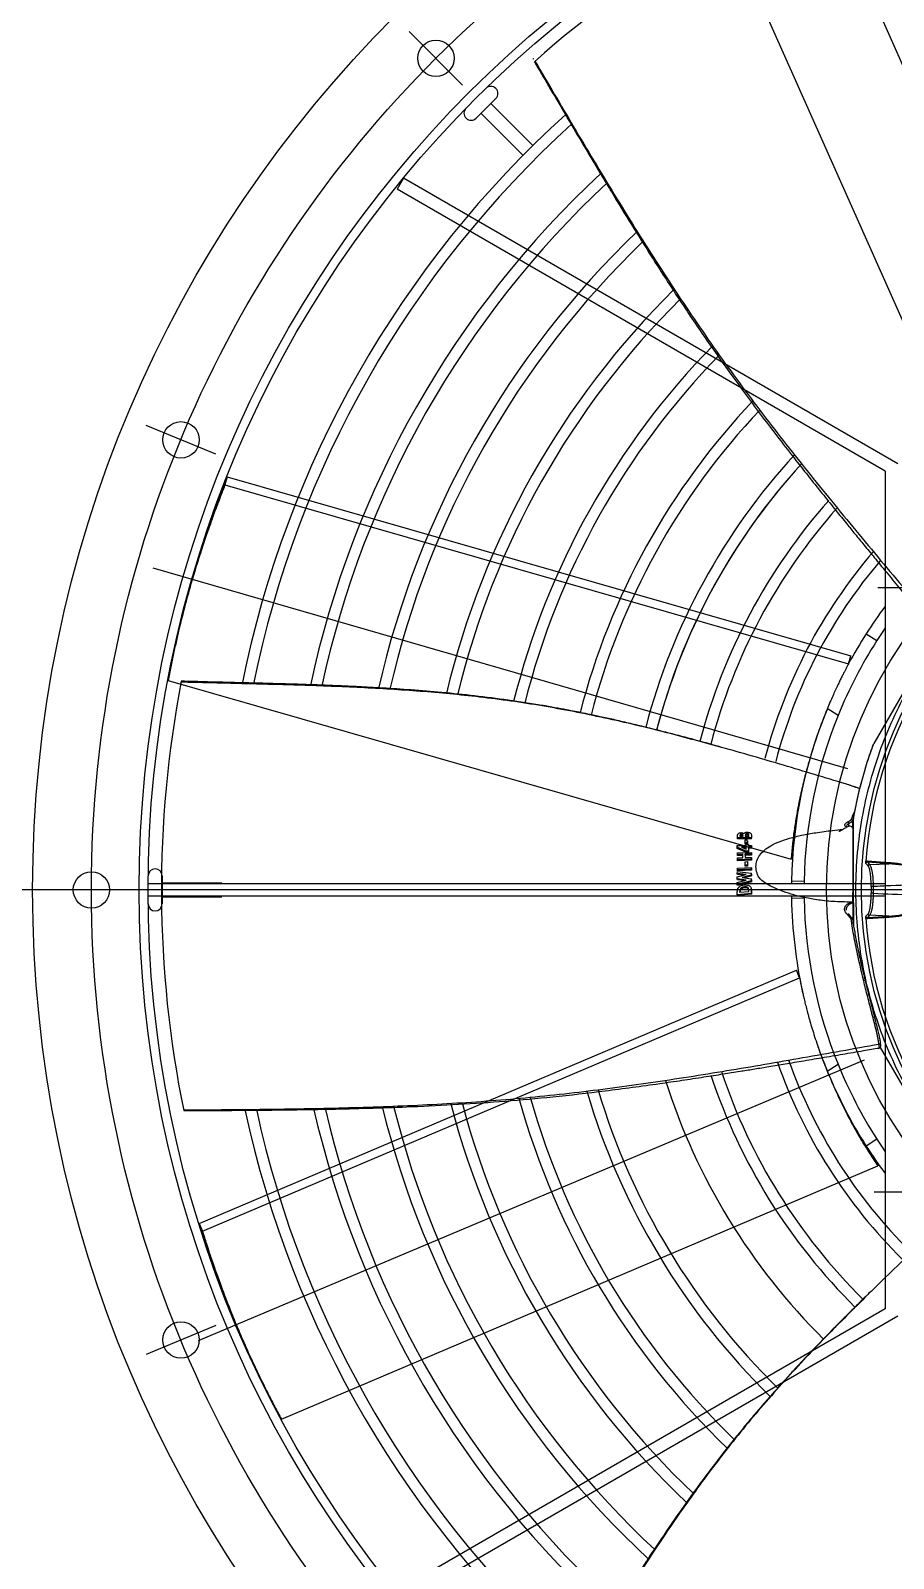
# Model space of a CAD drawing. Header units: millimetres. Extents: x 89450 to 753248, y -530175 to 1209785.
# Drawn here: x 397946 to 398254, y -105780 to -105235 of the extents above; entities that cross this region are included whole.
import ezdxf

# ---------------------------------------------------------------- set-up
doc = ezdxf.new("R2010")
doc.units = ezdxf.units.MM
doc.header["$LTSCALE"] = 150
doc.linetypes.add('CENTER', pattern=[50.8, 31.75, -6.35, 6.35, -6.35])
doc.linetypes.add('DIVIDEX2', pattern=[63.5, 25.4, -12.7, 0, -12.7, 0, -12.7])
doc.layers.add('------00 Load Bank', color=3, linetype='Continuous')

# ---------------------------------------------------------------- blocks, each defined once
blk = doc.blocks.new('A$C02650c35')
at = {"color": 0, "linetype": 'CENTER'}
for p, q in [((522.5, 1085), (522.5, 0)), ((235.06, 255.06), (215.97, 235.97)), ((366.94, 166.94), (356.61, 142)), ((678.06, 166.94), (688.39, 142)), ((522.5, 136), (522.5, 109))]:
    blk.add_line(p, q, dxfattribs=at)
at = {"color": 0, "linetype": 'DIVIDEX2', "ltscale": 0.5}
for p, q in [((143.59, 374.84), (379.74, 479.33)), ((683.42, 160.68), (583.13, 398.64)), ((407.49, 144.44), (479.17, 392.52))]:
    blk.add_line(p, q, dxfattribs=at)
at = {"color": 0, "linetype": 'Continuous', "lineweight": 25}
for p, q in [((173.68, 347.35), (385.16, 441.51)), ((578.83, 404.24), (618.1, 426.91)), ((430.93, 424.58), (470.2, 401.91)), ((512.12, 399.66), (512.66, 407.37)), ((513.14, 407.33), (512.6, 399.62)), ((512.66, 407.37), (513.14, 407.33)), ((513.44, 400.35), (513.14, 407.33)), ((531.86, 407.33), (531.56, 400.35)), ((532.34, 407.37), (531.86, 407.33)), ((532.4, 399.62), (531.86, 407.33)), ((532.34, 407.37), (532.88, 399.66)), ((577.33, 404.31), (577.26, 404.26)), ((431.03, 399.21), (433.45, 403)), ((512.12, 399.66), (512.6, 399.62)), ((512.6, 399.62), (513.44, 400.35)), ((521.29, 401.66), (521.29, 400.96)), ((523.71, 401.66), (523.71, 400.96)), ((531.56, 400.35), (532.4, 399.62)), ((532.88, 399.66), (532.4, 399.62)), ((611.55, 403), (613.97, 399.21)), ((618.96, 402.52), (621.08, 403.41)), ((711.53, 190.32), (621.08, 403.41)), ((375, 171.01), (438.86, 393.73)), ((377.88, 170.19), (441.74, 392.91)), ((441.74, 392.91), (438.86, 393.73)), ((485.09, 393.24), (485.03, 393.03)), ((496.9, 394.71), (497.99, 394.33)), ((497.5, 394.6), (534.76, 394.6)), ((497.99, 394.33), (498.07, 394.33)), ((498.07, 394.33), (498.93, 392.93)), ((498.07, 394.33), (500.41, 394.33)), ((498.92, 392.93), (499.85, 392.93)), ((509.6, 394.53), (509.25, 394.6)), ((532.82, 394.35), (531.21, 392.94)), ((460.21, 389.17), (457.75, 385.31)), ((499.69, 392.07), (499.85, 392.08)), ((529.5, 392.08), (529.69, 392.07)), ((587.25, 385.31), (584.79, 389.17)), ((587.54, 385.43), (588.95, 386.03)), ((590.12, 386.53), (590.14, 386.53)), ((476.9, 378.73), (476.91, 378.73)), ((519.5, 377.03), (519.42, 372.53)), ((525.5, 377.03), (525.58, 372.53)), ((447.77, 149.85), (511.58, 372.37)), ((509.37, 373.01), (511.58, 372.37)), ((553.88, 375.42), (551.12, 374.25)), ((641.65, 160.97), (551.12, 374.25)), ((644.41, 162.14), (553.88, 375.42)), ((502.85, 356.72), (502.46, 356.73)), ((503, 358.21), (503.88, 358.21)), ((503.28, 355.2), (503.13, 355.2)), ((503.28, 355.2), (503.13, 355.2)), ((503.31, 357.31), (503.15, 357.31)), ((503.31, 357.31), (503.15, 357.31)), ((503.16, 356.03), (503.29, 356.03)), ((503.27, 354.11), (503.28, 355.2)), ((503.29, 356.03), (503.31, 357.31)), ((503.88, 358.21), (503.84, 353.21)), ((504.28, 358.2), (503.88, 358.21)), ((504.28, 358.2), (504.23, 353.2)), ((504.61, 355.96), (504.61, 356.8)), ((505, 355.96), (504.61, 355.96)), ((505.72, 356.79), (504.92, 356.8)), ((504.93, 356.8), (505.73, 356.79)), ((505.74, 355.96), (504.95, 355.96)), ((505.36, 355.96), (505, 355.96)), ((505.65, 356.79), (506.12, 356.79)), ((505.73, 356.79), (505.74, 355.96)), ((506.12, 356.79), (505.73, 356.79)), ((506.12, 355.96), (505.74, 355.96)), ((506.12, 356.79), (506.12, 355.96)), ((506.33, 356.34), (506.32, 357.18)), ((506.32, 357.18), (506.62, 357.17)), ((506.71, 357.18), (506.32, 357.18)), ((506.62, 356.34), (506.33, 356.34)), ((506.62, 357.17), (506.61, 358.2)), ((506.61, 358.2), (507.2, 358.2)), ((506.99, 358.2), (506.61, 358.2)), ((506.65, 353.07), (506.62, 356.34)), ((506.99, 358.2), (507.29, 358.2)), ((507.2, 358.2), (507.21, 357.17)), ((507.58, 358.2), (507.2, 358.2)), ((507.59, 357.18), (507.21, 357.17)), ((507.21, 357.17), (508.64, 357.17)), ((507.22, 356.34), (507.24, 354.64)), ((507.97, 356.34), (507.22, 356.34)), ((507.24, 354.64), (507.97, 356.34)), ((507.29, 358.2), (507.58, 358.2)), ((508.66, 356.26), (507.29, 353.07)), ((507.58, 358.2), (507.59, 357.18)), ((507.59, 357.18), (508.3, 357.18)), ((507.6, 356.35), (507.61, 355.5)), ((509.03, 356.27), (507.67, 353.08)), ((508.3, 357.18), (509.01, 357.18)), ((509.01, 357.18), (508.64, 357.17)), ((508.64, 357.17), (508.66, 356.26)), ((509.03, 356.27), (508.66, 356.26)), ((509.01, 357.18), (509.03, 356.27)), ((509.47, 358.2), (509.09, 358.19)), ((509.21, 353.19), (509.09, 358.19)), ((509.09, 358.19), (509.71, 358.19)), ((509.47, 358.2), (510.08, 358.2)), ((510.08, 358.2), (509.71, 358.19)), ((509.71, 358.19), (509.77, 356.01)), ((510.14, 356.03), (509.77, 356.01)), ((509.77, 356.01), (510.98, 356.01)), ((511.01, 355.11), (509.79, 355.11)), ((509.79, 355.11), (509.84, 353.19)), ((510.08, 358.2), (510.14, 356.03)), ((510.14, 356.03), (510.98, 356.03)), ((510.16, 355.13), (510.21, 353.2)), ((511.27, 358.2), (510.9, 358.19)), ((510.9, 358.19), (511.53, 358.19)), ((510.98, 356.01), (510.9, 358.19)), ((511.07, 353.19), (511.01, 355.11)), ((511.27, 358.2), (511.9, 358.2)), ((511.9, 358.2), (511.53, 358.19)), ((511.53, 358.19), (511.72, 353.19)), ((511.9, 358.2), (512.08, 353.2)), ((512.77, 356.79), (512.41, 356.77)), ((512.41, 356.77), (513.66, 356.77)), ((512.44, 355.94), (512.41, 356.77)), ((513.7, 355.94), (512.44, 355.94)), ((512.77, 356.79), (514.02, 356.79)), ((514.02, 356.79), (513.66, 356.77)), ((513.66, 356.77), (513.7, 355.94)), ((514.06, 355.96), (513.7, 355.94)), ((514.02, 356.79), (514.06, 355.96)), ((514.8, 358.2), (514.44, 358.18)), ((514.44, 358.18), (515.1, 358.18)), ((514.7, 353.18), (514.44, 358.18)), ((514.8, 358.2), (515.46, 358.2)), ((515.46, 358.2), (515.1, 358.18)), ((515.1, 358.18), (515.38, 353.18)), ((515.46, 358.2), (515.73, 353.2)), ((515.89, 353.18), (516.47, 358.17)), ((516.82, 358.2), (516.47, 358.17)), ((516.47, 358.17), (517.18, 358.17)), ((516.97, 356.36), (516.61, 353.17)), ((516.82, 358.2), (517.53, 358.2)), ((517.21, 355.48), (516.95, 353.2)), ((517.84, 353.17), (516.97, 356.36)), ((517.53, 358.2), (517.18, 358.17)), ((517.18, 358.17), (518.06, 354.94)), ((517.53, 358.2), (518.18, 355.8)), ((518.06, 354.94), (518.51, 358.17)), ((518.85, 358.2), (518.51, 358.17)), ((518.51, 358.17), (519.23, 358.17)), ((518.97, 356.36), (518.53, 353.17)), ((518.85, 358.2), (519.57, 358.2)), ((519.18, 355.52), (518.86, 353.2)), ((519.8, 353.17), (518.97, 356.36)), ((519.57, 358.2), (519.23, 358.17)), ((519.23, 358.17), (520.55, 353.16)), ((519.57, 358.2), (520.87, 353.2)), ((521.74, 355.76), (521.41, 355.72)), ((523.07, 357.26), (522.68, 357.26)), ((523.1, 358.2), (522.78, 358.16)), ((522.78, 358.16), (523.73, 358.16)), ((523.36, 354.06), (523.07, 357.26)), ((523.1, 358.2), (523.57, 358.2)), ((523.57, 358.2), (524.05, 358.2)), ((524.05, 358.2), (523.73, 358.16)), ((523.73, 358.16), (524.2, 353.16)), ((524.05, 358.2), (524.51, 353.2)), ((503.01, 354.63), (502.62, 354.64)), ((503.09, 354.11), (503.27, 354.11)), ((503.84, 353.21), (503.32, 353.21)), ((503.71, 353.2), (503.32, 353.21)), ((503.97, 353.2), (503.71, 353.2)), ((504.23, 353.2), (503.84, 353.21)), ((504.23, 353.2), (503.97, 353.2)), ((507.29, 353.07), (506.65, 353.07)), ((507.67, 353.08), (507.29, 353.07)), ((509.84, 353.19), (509.21, 353.19)), ((510.21, 353.2), (509.84, 353.19)), ((511.72, 353.19), (511.07, 353.19)), ((512.08, 353.2), (511.72, 353.19)), ((515.38, 353.18), (514.7, 353.18)), ((515.73, 353.2), (515.38, 353.18)), ((516.61, 353.17), (515.89, 353.18)), ((516.95, 353.2), (516.61, 353.17)), ((518.53, 353.17), (517.84, 353.17)), ((518.86, 353.2), (518.53, 353.17)), ((520.55, 353.16), (519.8, 353.17)), ((520.87, 353.2), (520.55, 353.16)), ((522.23, 354.5), (521.9, 354.46)), ((523.39, 354.1), (523.07, 354.06)), ((523.07, 354.06), (523.36, 354.06)), ((524.2, 353.16), (523.24, 353.16)), ((524.51, 353.2), (524.2, 353.16)), ((524.51, 353.2), (524.35, 353.2)), ((677.46, 174.06), (679.89, 175.09)), ((679.89, 175.09), (679.94, 175.11)), ((375, 171.01), (377.88, 170.19)), ((411.06, 158.65), (413.6, 157.92)), ((641.65, 160.97), (644.41, 162.14)), ((413.6, 157.92), (413.65, 157.91))]:
    blk.add_line(p, q, dxfattribs=at)
at = {"color": 0, "linetype": 'CENTER', "ltscale": 2}
for p, q in [((414.5, 403.35), (414.5, 431.74)), ((630.5, 431.74), (630.5, 402.07))]:
    blk.add_line(p, q, dxfattribs=at)
at = {"color": 0, "linetype": 'Continuous'}
for p, q in [((370.3, 410.5), (268.33, 233.89)), ((370.3, 410.5), (268.33, 233.89)), ((674.7, 410.5), (776.67, 233.89)), ((674.7, 410.5), (776.67, 233.89)), ((372.9, 406), (272.23, 231.64)), ((372.9, 406), (272.23, 231.64)), ((520.25, 142.71), (520.25, 406)), ((524.75, 406), (524.75, 142.71)), ((672.1, 406), (772.77, 231.64)), ((672.1, 406), (772.77, 231.64)), ((236.29, 266.89), (236.31, 266.92)), ((239.85, 266.92), (246.92, 259.85)), ((246.92, 256.31), (246.89, 256.29)), ((268.33, 233.89), (272.23, 231.64)), ((268.33, 233.89), (272.23, 231.64)), ((517.5, 147.77), (527.5, 147.77)), ((515, 145.23), (515, 145.27)), ((524.75, 142.71), (520.25, 142.71)), ((530, 145.27), (530, 145.23))]:
    blk.add_line(p, q, dxfattribs=at)
at = {"color": 0}
for p, q in [((372.9, 406), (672.1, 406)), ((372.9, 406), (672.1, 406)), ((241.62, 265.15), (256.63, 280.17)), ((245.15, 261.62), (260.17, 276.63)), ((520, 147.77), (520, 169.01)), ((525, 147.77), (525, 169.01))]:
    blk.add_line(p, q, dxfattribs=at)
at = {"color": 0, "linetype": 'Continuous', "lineweight": 25, "flags": 128}
for points in [[(428.92, 406), (430.57, 404.88), (433.45, 403)], [(611.55, 403), (614.43, 404.88), (616.08, 406)], [(519.5, 377.03), (520.25, 377.02), (520.25, 377.02)], [(524.75, 377.02), (524.75, 377.02), (525.5, 377.03)], [(519.42, 372.53), (520.19, 372.52), (520.25, 372.51)], [(524.75, 372.51), (524.81, 372.52), (525.58, 372.53)], [(522.31, 358.16), (522.15, 358.14), (521.98, 358.11)]]:
    blk.add_lwpolyline(points, dxfattribs=at)
at = {"color": 0}
for centre, radius in [((522.5, 542.5), 441), ((522.5, 542.5), 403), ((522.5, 542.5), 399.8), ((522.5, 542.5), 157.5), ((225.52, 245.52), 6.5), ((225.52, 245.52), 6.5), ((361.77, 154.47), 6.5), ((361.77, 154.47), 6.5), ((683.23, 154.47), 6.5), ((683.23, 154.47), 6.5), ((522.5, 122.5), 6.5), ((522.5, 122.5), 6.5)]:
    blk.add_circle(centre, radius, dxfattribs=at)
at = {"color": 0, "linetype": 'CENTER'}
blk.add_circle((522.5, 542.5), 420, dxfattribs=at)
blk.add_circle((522.5, 542.5), 420, dxfattribs=at)
at = {"color": 0, "linetype": 'Continuous', "lineweight": 25}
blk.add_circle((522.5, 542.5), 145, dxfattribs=at)
for centre, radius, start, end in [((522.5, 542.5), 143.8, 214.0829, 265.9171), ((522.5, 542.5), 143.8, 274.0829, 325.9171), ((522.5, 542.5), 170, 233.4119, 237.4477), ((522.5, 542.5), 170, 302.5523, 306.5881), ((522.5, 542.5), 170, 237.4477, 241.6379), ((522.5, 542.5), 165.5, 237.4477, 247.8913), ((513.96, 400.35), 0.52, 179.6158, 262.9316), ((522.5, 542.5), 140.84, 269.5083, 270.4917), ((522.5, 542.5), 141.54, 269.5083, 270.4917), ((531.04, 400.35), 0.52, 277.0684, 0.3842), ((522.5, 542.5), 165.5, 292.1087, 302.5523), ((522.5, 542.5), 170, 292.3881, 302.5523), ((522.5, 542.5), 165.5, 247.8913, 268.9613), ((522.5, 542.5), 165.5, 271.0387, 292.1087), ((522.5, 542.5), 170, 247.6787, 268.9613), ((522.5, 542.5), 170, 289.2622, 292.3881), ((522.5, 542.5), 170, 271.0387, 282.3217)]:
    blk.add_arc(centre, radius, start, end, dxfattribs=at)
at = {"color": 0}
for radius, start, end in [(181.5, 289.5657, 315.3621), (395, 199.1258, 221.5122), (185.5, 289.3551, 315.3621), (181.5, 229.5657, 255.3621), (185.5, 229.3551, 255.3621), (205.5, 288.3996, 315.3621), (209.5, 288.3996, 315.3621), (205.5, 228.3996, 255.3621), (209.5, 228.3996, 255.3621), (225.5, 287.5546, 315.3445), (229.5, 227.3942, 255.3579), (225.5, 227.5546, 255.3445), (225.5, 228.3996, 255.3621), (249.5, 286.6173, 315.513), (249.5, 226.6173, 255.513), (253.5, 286.465, 315.5604), (253.5, 226.465, 255.5604), (273.5, 285.7065, 315.8843), (277.5, 285.5549, 315.9667), (277.5, 225.5549, 255.9667), (273.5, 225.7065, 255.8843), (297.5, 224.7958, 256.4472), (297.5, 284.7958, 316.4472), (301.5, 284.6444, 316.5541), (301.5, 224.6444, 256.5541), (321.5, 283.8985, 317.1218), (325.5, 223.7524, 257.2394), (321.5, 223.8985, 257.1218), (325.5, 283.7524, 317.2394), (345.5, 223.0419, 257.8319), (345.5, 283.0419, 317.8319), (349.5, 282.9044, 317.9495), (349.5, 222.9044, 257.9495), (369.5, 282.2436, 318.5201), (373.5, 282.1171, 318.6292), (373.5, 222.1171, 258.6292), (369.5, 222.2436, 258.5201), (395, 259.1258, 281.5122)]:
    blk.add_arc((522.5, 542.5), radius, start, end, dxfattribs=at)
at = {"color": 0, "linetype": 'Continuous'}
for centre, start, end in [((238.08, 265.15), 45, 135), ((238.05, 265.12), 135, 224.2789), ((245.15, 258.08), 315, 45), ((245.12, 258.05), 225.7211, 315), ((517.5, 145.27), 90, 180), ((527.5, 145.27), 0, 90), ((517.5, 145.23), 180, 269.2789), ((527.5, 145.23), 270.7211, 0)]:
    blk.add_arc(centre, 2.5, start, end, dxfattribs=at)
at = {"color": 0, "linetype": 'Continuous', "lineweight": 25}
for points, knots in [([(375.53, 542.5), (375.57, 539.99), (375.64, 534.97), (376.24, 527.44), (377.21, 519.94), (378.7, 511.75), (380.85, 502.91), (383.83, 493.49), (387.45, 484.25), (391.7, 475.24), (396.94, 465.85), (403.29, 456.25), (410.93, 446.56), (419.44, 437.47), (428.68, 429.14), (438.58, 421.64), (448.99, 415.04), (460.04, 409.27), (471.5, 404.47), (483.3, 400.68), (495.31, 397.89), (507.63, 396.11), (520.05, 395.38), (532.47, 395.7), (544.72, 397.05), (556.95, 399.44), (568.89, 402.86), (580.48, 407.27), (591.61, 412.59), (602.35, 418.9), (612.51, 426.09), (621.98, 434.08), (630.71, 442.79), (638.75, 452.29), (645.96, 462.44), (652.27, 473.13), (657.62, 484.24), (662.07, 495.88), (665.17, 506.67), (667.23, 516.46), (668.52, 525.06), (669.3, 533.76), (669.54, 542.09), (669.34, 550.03), (668.76, 557.56), (667.79, 565.06), (666.16, 574.05), (663.54, 584.43), (659.53, 596.1), (654.52, 607.49), (648.55, 618.41), (641.7, 628.77), (634.06, 638.45), (625.54, 647.54), (616.32, 655.86), (606.44, 663.35), (596.02, 669.96), (584.98, 675.73), (573.51, 680.52), (561.69, 684.33), (549.67, 687.11), (537.34, 688.9), (524.95, 689.62), (512.53, 689.3), (500.28, 687.95), (488.05, 685.56), (476.11, 682.14), (464.5, 677.73), (453.38, 672.4), (442.64, 666.09), (432.49, 658.91), (423.02, 650.92), (414.29, 642.21), (406.25, 632.71), (399.04, 622.55), (392.74, 611.88), (387.39, 600.77), (382.94, 589.14), (379.83, 578.33), (377.77, 568.54), (376.49, 559.94), (375.68, 551.24), (375.58, 545.42), (375.53, 542.5)], [0, 0, 0, 0, 0.008148, 0.016329, 0.024509, 0.032722, 0.04336, 0.054073, 0.064787, 0.075604, 0.086421, 0.0997, 0.112979, 0.126448, 0.140113, 0.153362, 0.166751, 0.18014, 0.193805, 0.207084, 0.220364, 0.233832, 0.247498, 0.260747, 0.274136, 0.287525, 0.30119, 0.314439, 0.327781, 0.341217, 0.354882, 0.368162, 0.381441, 0.39491, 0.408575, 0.421824, 0.435213, 0.448602, 0.462267, 0.471652, 0.481085, 0.490519, 0.500003, 0.508151, 0.516332, 0.524512, 0.532725, 0.546005, 0.559284, 0.572753, 0.586418, 0.599667, 0.613056, 0.626445, 0.64011, 0.653359, 0.666701, 0.680137, 0.693803, 0.707051, 0.720441, 0.73383, 0.747495, 0.760744, 0.774133, 0.787522, 0.801187, 0.814436, 0.827825, 0.841214, 0.85488, 0.868159, 0.881438, 0.894907, 0.908572, 0.921851, 0.93513, 0.948599, 0.962264, 0.971649, 0.981082, 0.990516, 1, 1, 1, 1]), ([(633.07, 435.47), (638.35, 429.85), (648.9, 418.63), (659.89, 406.96), (665.78, 401.09), (666.21, 400.65)], [0, 0, 0, 0, 0.481211, 0.961441, 1, 1, 1, 1]), ([(226.54, 280.9), (234.37, 285.49), (250.31, 294.84), (274.21, 309.15), (298.09, 324.05), (321.53, 339.54), (344.22, 355.78), (366.18, 372.68), (387.61, 390.01), (408.79, 407.67), (422.84, 419.53), (429.88, 425.46)], [0.0040453, 0.0040453, 0.0040453, 0.0040453, 0.1120904, 0.224186, 0.3362006, 0.4480891, 0.5598872, 0.6697434, 0.7797254, 0.8898282, 1, 1, 1, 1]), ([(226.72, 280.7), (229.61, 282.4), (235.78, 286), (244.85, 291.32), (253.55, 296.45), (261.15, 300.96), (267.63, 304.84), (275.42, 309.54), (284.94, 315.37), (297.36, 323.14), (310.61, 331.69), (324.58, 341.09), (338.91, 351.19), (353.77, 362.2), (366.05, 371.68), (375.37, 379.04), (381.36, 383.82), (386.8, 388.21), (391.4, 391.94), (395.48, 395.27), (399.5, 398.56), (404, 402.26), (409.1, 406.46), (414.65, 411.05), (420.44, 415.84), (425.79, 420.26), (429.18, 423.07), (430.62, 424.26)], [0.004054, 0.004054, 0.004054, 0.004054, 0.044055, 0.0892389, 0.1294144, 0.1645669, 0.1946506, 0.2196261, 0.2731864, 0.3280385, 0.3947317, 0.4616638, 0.5294155, 0.6044734, 0.683072, 0.7151603, 0.7467466, 0.7747501, 0.7989803, 0.8176563, 0.837837, 0.8611081, 0.8874794, 0.916906, 0.9473172, 0.9775846, 1, 1, 1, 1]), ([(512.66, 407.37), (512.81, 408.96), (513.12, 412.15), (514.23, 416.12), (515.65, 419.22), (517.03, 421.11), (518.58, 422.26), (519.69, 422.62), (520.32, 422.63), (520.44, 422.63)], [0, 0, 0, 0, 0.2612454, 0.5217632, 0.6682522, 0.8155387, 0.8974444, 0.9801263, 1, 1, 1, 1]), ([(520.44, 422.42), (520.32, 422.42), (519.95, 422.41), (519.36, 422.28), (518.48, 421.89), (517.22, 420.9), (515.93, 419.04), (514.6, 415.98), (513.57, 412.05), (513.28, 408.91), (513.14, 407.33)], [0, 0, 0, 0, 0.019153, 0.0626587, 0.0994986, 0.1796744, 0.3259207, 0.4728115, 0.736059, 1, 1, 1, 1]), ([(520.44, 422.42), (520.63, 417.62), (520.92, 410.7), (521.2, 403.78), (521.29, 401.66)], [0, 0, 0, 0, 0.693115, 1, 1, 1, 1]), ([(523.71, 401.66), (523.9, 406.31), (524.19, 413.22), (524.47, 420.14), (524.56, 422.42)], [0, 0, 0, 0, 0.671221, 1, 1, 1, 1]), ([(524.56, 422.63), (524.99, 422.59), (525.84, 422.51), (527.26, 421.72), (528.57, 420.36), (529.69, 418.53), (530.86, 415.79), (531.89, 412.06), (532.19, 408.93), (532.34, 407.37)], [0, 0, 0, 0, 0.069548, 0.138757, 0.259148, 0.373287, 0.487735, 0.74354, 1, 1, 1, 1]), ([(531.86, 407.33), (531.72, 408.88), (531.44, 411.97), (530.49, 415.65), (529.39, 418.36), (528.34, 420.17), (527.11, 421.52), (525.78, 422.3), (524.97, 422.38), (524.56, 422.42)], [0, 0, 0, 0, 0.259237, 0.517851, 0.632444, 0.746728, 0.865547, 0.932898, 1, 1, 1, 1]), ([(533.02, 394.33), (533.66, 394.43), (534.98, 394.64), (537.08, 395), (539.37, 395.41), (541.71, 395.86), (543.68, 396.27), (545.23, 396.59), (546.45, 396.86), (547.74, 397.14), (549.12, 397.45), (550.57, 397.79), (552.1, 398.14), (553.57, 398.5), (555.14, 398.88), (557, 399.34), (559.19, 399.9), (561.42, 400.47), (563.37, 400.97), (565.08, 401.41), (566.64, 401.81), (568.15, 402.2), (569.66, 402.58), (571.04, 402.93), (572.25, 403.23), (573.29, 403.49), (574.21, 403.7), (575.04, 403.88), (575.8, 404.02), (576.52, 404.14), (577.01, 404.22), (577.26, 404.26)], [0, 0, 0, 0, 0.049094, 0.102093, 0.159038, 0.21996, 0.27448, 0.301995, 0.33101, 0.361541, 0.393603, 0.427211, 0.462382, 0.499132, 0.527423, 0.568929, 0.623911, 0.672564, 0.714497, 0.749584, 0.781124, 0.812494, 0.843715, 0.874803, 0.897512, 0.917804, 0.937796, 0.953294, 0.968781, 0.984376, 1, 1, 1, 1]), ([(578.96, 403.81), (578.94, 403.9), (578.89, 404.12), (578.7, 404.27), (578.44, 404.36), (578.15, 404.39), (577.78, 404.38), (577.49, 404.34), (577.33, 404.31)], [0, 0, 0, 0, 0.1550506, 0.3701279, 0.5015778, 0.6504888, 0.8178673, 1, 1, 1, 1]), ([(577.55, 403.76), (577.54, 403.86), (577.52, 403.99), (577.47, 404.16), (577.43, 404.25), (577.38, 404.3), (577.35, 404.32), (577.34, 404.31), (577.33, 404.31)], [0, 0, 0, 0, 0.349048, 0.512838, 0.662313, 0.811827, 0.975694, 1, 1, 1, 1]), ([(578.89, 403.74), (578.92, 403.77), (579.01, 403.85), (578.85, 403.89), (578.58, 403.9), (578.29, 403.88), (577.95, 403.83), (577.68, 403.79), (577.55, 403.76)], [0, 0, 0, 0, 0.135434, 0.420815, 0.56492, 0.709342, 0.854637, 1, 1, 1, 1]), ([(601.33, 155.45), (601.31, 158.8), (601.28, 165.95), (601.2, 176.46), (601.11, 186.56), (601, 195.39), (600.88, 202.95), (600.71, 212.04), (600.42, 223.2), (599.9, 237.85), (599.12, 253.59), (597.97, 270.39), (596.38, 287.85), (594.28, 306.23), (592.21, 321.6), (590.5, 333.36), (589.35, 340.92), (588.27, 347.84), (587.34, 353.69), (586.49, 358.89), (585.65, 364.01), (584.7, 369.76), (583.61, 376.27), (582.41, 383.37), (581.16, 390.79), (580, 397.63), (579.27, 401.97), (578.96, 403.81)], [0.004054, 0.004054, 0.004054, 0.004054, 0.044055, 0.0892389, 0.1294144, 0.1645669, 0.1946506, 0.2196261, 0.2731864, 0.3280385, 0.3947317, 0.4616638, 0.5294155, 0.6044734, 0.683072, 0.7151603, 0.7467466, 0.7747501, 0.7989803, 0.8176563, 0.837837, 0.8611081, 0.8874794, 0.916906, 0.9473172, 0.9775846, 1, 1, 1, 1]), ([(497.5, 394.6), (495.19, 395.02), (490.57, 395.86), (483.71, 397.55), (476.9, 399.52), (472.43, 401.12), (470.2, 401.91)], [0, 0, 0, 0, 0.24861, 0.497769, 0.748603, 1, 1, 1, 1]), ([(512.26, 399.07), (512.22, 399.15), (512.12, 399.34), (512.12, 399.54), (512.12, 399.66)], [0, 0, 0, 0, 0.462043, 1, 1, 1, 1]), ([(513.05, 399.1), (513.05, 399.1), (512.98, 399.09), (512.82, 399.07), (512.55, 399.05), (512.35, 399.06), (512.26, 399.07)], [0, 0, 0, 0, 0.005237, 0.322719, 0.719013, 1, 1, 1, 1]), ([(512.6, 399.62), (512.6, 399.61), (512.6, 399.58), (512.6, 399.54), (512.6, 399.49), (512.61, 399.45), (512.62, 399.41), (512.63, 399.37), (512.65, 399.33), (512.67, 399.3), (512.71, 399.25), (512.75, 399.22), (512.79, 399.18), (512.84, 399.15), (512.89, 399.13), (512.93, 399.12), (512.98, 399.11), (513.02, 399.1), (513.04, 399.1), (513.05, 399.1)], [0, 0, 0, 0, 0.054494, 0.109341, 0.165399, 0.221921, 0.274226, 0.326976, 0.381226, 0.436035, 0.486229, 0.588915, 0.641577, 0.692393, 0.796091, 0.849061, 0.886489, 0.961949, 1, 1, 1, 1]), ([(513.89, 399.83), (513.81, 399.76), (513.53, 399.52), (513.25, 399.28), (513.05, 399.1)], [0, 0, 0, 0, 0.290347, 1, 1, 1, 1]), ([(513.44, 400.35), (513.53, 400.43), (513.69, 400.56), (514.01, 400.72), (514.29, 400.83), (514.65, 400.96), (515.05, 401.08), (515.58, 401.2), (516, 401.28), (516.44, 401.35), (516.97, 401.43), (517.74, 401.52), (518.56, 401.58), (519.41, 401.63), (520.28, 401.66), (520.95, 401.66), (521.29, 401.66)], [0, 0, 0, 0, 0.094592, 0.158637, 0.223577, 0.256198, 0.348939, 0.411706, 0.475332, 0.507292, 0.568004, 0.659927, 0.753388, 0.81418, 0.906274, 1, 1, 1, 1]), ([(521.29, 400.96), (520.45, 400.96), (518.78, 400.94), (516.55, 400.72), (514.76, 400.36), (514.18, 400.01), (513.89, 399.83)], [0, 0, 0, 0, 0.2465783, 0.4927786, 0.743923, 1, 1, 1, 1]), ([(523.71, 401.66), (523.9, 401.66), (524.49, 401.66), (525.27, 401.64), (526.18, 401.6), (526.91, 401.55), (527.74, 401.47), (528.52, 401.36), (529.23, 401.24), (529.8, 401.11), (530.16, 401.02), (530.57, 400.89), (530.92, 400.76), (531.25, 400.59), (531.44, 400.46), (531.53, 400.38), (531.56, 400.35)], [0, 0, 0, 0, 0.054098, 0.163453, 0.218799, 0.314497, 0.379237, 0.477713, 0.574069, 0.639379, 0.70566, 0.738963, 0.835284, 0.900538, 0.966739, 1, 1, 1, 1]), ([(531.11, 399.83), (531.05, 399.88), (530.93, 399.97), (530.69, 400.1), (530.4, 400.23), (530.06, 400.34), (529.67, 400.45), (529.24, 400.55), (528.76, 400.63), (528.25, 400.71), (527.53, 400.8), (526.74, 400.87), (525.95, 400.92), (525.2, 400.95), (524.46, 400.97), (523.9, 400.96), (523.71, 400.96)], [0, 0, 0, 0, 0.064082, 0.12861, 0.194542, 0.260958, 0.325111, 0.389714, 0.455749, 0.522285, 0.585839, 0.715215, 0.781218, 0.835163, 0.944502, 1, 1, 1, 1]), ([(531.95, 399.1), (531.9, 399.15), (531.62, 399.39), (531.34, 399.63), (531.11, 399.83)], [0, 0, 0, 0, 0.172781, 1, 1, 1, 1]), ([(531.95, 399.1), (531.98, 399.11), (532.08, 399.11), (532.21, 399.18), (532.33, 399.29), (532.4, 399.45), (532.4, 399.56), (532.4, 399.62)], [0, 0, 0, 0, 0.151361, 0.358857, 0.564247, 0.778086, 1, 1, 1, 1]), ([(532.74, 399.07), (532.72, 399.06), (532.65, 399.06), (532.57, 399.06), (532.48, 399.06), (532.4, 399.06), (532.32, 399.06), (532.25, 399.07), (532.17, 399.07), (532.11, 399.08), (532.06, 399.09), (532, 399.09), (531.97, 399.1), (531.95, 399.1), (531.95, 399.1)], [0, 0, 0, 0, 0.069212, 0.209771, 0.281171, 0.37862, 0.476858, 0.577142, 0.677956, 0.756908, 0.835992, 0.915357, 0.994777, 1, 1, 1, 1]), ([(532.88, 399.66), (532.88, 399.54), (532.88, 399.34), (532.78, 399.15), (532.74, 399.07)], [0, 0, 0, 0, 0.537957, 1, 1, 1, 1]), ([(577.55, 403.76), (577.06, 403.68), (576.06, 403.52), (573.94, 403.1), (570.24, 402.16), (565.11, 400.87), (559.23, 399.35), (552.96, 397.79), (546.34, 396.27), (539.4, 394.85), (535.02, 394.13), (532.84, 393.78)], [0, 0, 0, 0, 0.031208, 0.063948, 0.128136, 0.253531, 0.37911, 0.503481, 0.668872, 0.834848, 1, 1, 1, 1]), ([(601.07, 155.39), (601.01, 164.47), (600.88, 182.95), (600.44, 210.8), (599.48, 238.93), (597.78, 266.98), (595.06, 294.74), (591.4, 322.22), (587.12, 349.44), (582.41, 376.61), (579.17, 394.71), (577.55, 403.76)], [0.0040453, 0.0040453, 0.0040453, 0.0040453, 0.1120904, 0.224186, 0.3362006, 0.4480891, 0.5598872, 0.6697434, 0.7797254, 0.8898282, 1, 1, 1, 1]), ([(590.14, 386.53), (591.02, 386.91), (592.8, 387.66), (595.56, 388.89), (598.39, 390.21), (601.28, 391.64), (604.58, 393.34), (607.62, 395.01), (610.38, 396.59), (612.48, 397.84), (614.6, 399.14), (616.74, 400.51), (618.9, 401.92), (620.35, 402.92), (621.08, 403.41)], [0, 0, 0, 0, 0.09594, 0.191903, 0.287866, 0.384015, 0.480164, 0.609768, 0.674639, 0.73951, 0.804594, 0.869678, 0.934839, 1, 1, 1, 1]), ([(613.74, 399.06), (614.02, 399.24), (615.02, 399.87), (616.76, 401.02), (618.23, 402.02), (618.96, 402.52)], [0, 0, 0, 0, 0.162945, 0.581473, 1, 1, 1, 1]), ([(666.21, 400.65), (671.17, 395.64), (681.48, 385.21), (697.7, 369.97), (714.87, 355.07), (732.42, 341.47), (750.13, 328.95), (767.88, 317.26), (785.89, 305.96), (803.78, 295.04), (815.63, 287.81), (821.42, 284.29)], [0, 0, 0, 0, 0.1081379, 0.2251135, 0.3413954, 0.4570616, 0.5657729, 0.6743483, 0.7829008, 0.8914823, 0.994843, 0.994843, 0.994843, 0.994843]), ([(666.21, 400.57), (666.69, 400.07), (668.63, 398.08), (672.04, 394.63), (676.49, 390.17), (681.07, 385.66), (685.52, 381.36), (689.8, 377.3), (693.71, 373.65), (697.33, 370.33), (700.44, 367.53), (703.03, 365.22), (705.46, 363.09), (708.12, 360.79), (711.36, 358.03), (716.9, 353.42), (724.56, 347.31), (734.16, 340.06), (743.55, 333.31), (752.53, 327.13), (759.55, 322.44), (765.04, 318.86), (769.47, 315.99), (774.72, 312.64), (780.84, 308.78), (787.78, 304.47), (795.54, 299.69), (804.09, 294.46), (812.73, 289.19), (818.52, 285.64), (821.18, 284.01)], [0, 0, 0, 0, 0.0105993, 0.042715, 0.074456, 0.1073437, 0.1413731, 0.1694151, 0.1979263, 0.223438, 0.2448649, 0.2622189, 0.2766961, 0.2944954, 0.3162608, 0.341978, 0.4051023, 0.466824, 0.5267457, 0.5825963, 0.6340774, 0.6563171, 0.6830925, 0.7149493, 0.751887, 0.7939052, 0.84012, 0.8912343, 0.9472267, 0.994836, 0.994836, 0.994836, 0.994836]), ([(441.74, 392.91), (441.75, 392.9), (441.77, 392.89), (441.94, 392.8), (442.2, 392.66), (442.58, 392.46), (443.11, 392.18), (443.85, 391.79), (444.85, 391.27), (446.04, 390.66), (447.42, 389.97), (448.99, 389.21), (450.76, 388.37), (452.72, 387.48), (454.91, 386.51), (457.33, 385.48), (460.01, 384.39), (462.91, 383.28), (465.77, 382.24), (468.55, 381.28), (471.2, 380.42), (473.57, 379.68), (475.11, 379.24), (475.67, 379.08)], [0, 0, 0, 0, 0.039863, 0.079734, 0.119605, 0.159539, 0.199473, 0.252709, 0.305962, 0.359217, 0.412452, 0.465686, 0.518937, 0.572189, 0.625422, 0.681079, 0.736756, 0.792433, 0.848089, 0.890491, 0.932892, 0.975374, 1, 1, 1, 1]), ([(485.09, 393.23), (482.87, 385.85), (478.42, 371.1), (473.82, 355.74), (471.67, 347.71), (471.51, 347.11)], [0, 0, 0, 0, 0.481211, 0.9614406, 1, 1, 1, 1]), ([(485.09, 393.23), (485.09, 393.23), (485.08, 393.24), (485.09, 393.24), (485.1, 393.24)], [0, 0, 0, 0, 0.844265, 1, 1, 1, 1]), ([(486.37, 396.96), (486.24, 396.57), (485.97, 395.83), (485.53, 394.55), (485.24, 393.69), (485.1, 393.24)], [0, 0, 0, 0, 0.345184, 0.660587, 1, 1, 1, 1]), ([(486.37, 396.96), (486.36, 396.9), (486.16, 396.36), (485.72, 395.09), (485.31, 393.85), (485.1, 393.24)], [0, 0, 0, 0, 0.049764, 0.525006, 1, 1, 1, 1]), ([(497.43, 393.89), (496.33, 394.25), (495.12, 394.64), (494.21, 395.2), (494.13, 395.25)], [0, 0, 0, 0, 0.9063, 1, 1, 1, 1]), ([(497.43, 393.89), (497.45, 393.98), (497.49, 394.09), (497.58, 394.2), (497.64, 394.25), (497.71, 394.3), (497.81, 394.32), (497.91, 394.33), (497.96, 394.33), (497.99, 394.33)], [0, 0, 0, 0, 0.339906, 0.441459, 0.499633, 0.619848, 0.742941, 0.870108, 1, 1, 1, 1]), ([(498.24, 392.55), (498.1, 392.78), (497.82, 393.22), (497.56, 393.67), (497.43, 393.89)], [0, 0, 0, 0, 0.499736, 1, 1, 1, 1]), ([(522.51, 394.53), (522.5, 394.53), (522.08, 394.53), (521.25, 394.53), (520.02, 394.53), (518.8, 394.53), (517.3, 394.53), (515.56, 394.53), (513.57, 394.53), (511.62, 394.53), (509.76, 394.53), (508, 394.53), (506.36, 394.53), (504.84, 394.53), (503.44, 394.53), (502.16, 394.53), (501.01, 394.53), (500.02, 394.53), (499.19, 394.52), (498.53, 394.53), (498.03, 394.53), (497.72, 394.53), (497.57, 394.53), (497.61, 394.53), (497.74, 394.53), (497.92, 394.53), (498.17, 394.53), (498.48, 394.53), (498.75, 394.53), (498.88, 394.53)], [0, 0, 0, 0, 0.00057, 0.026589, 0.052668, 0.078936, 0.105271, 0.149109, 0.193251, 0.238348, 0.283774, 0.327649, 0.371526, 0.415722, 0.459397, 0.503376, 0.54831, 0.593575, 0.637402, 0.681544, 0.726653, 0.772095, 0.815934, 0.86008, 0.887906, 0.915811, 0.943954, 0.972176, 1, 1, 1, 1]), ([(498.24, 392.55), (498.26, 392.63), (498.29, 392.74), (498.39, 392.86), (498.48, 392.94), (498.59, 392.98), (498.75, 392.98), (498.85, 392.95), (498.93, 392.93)], [0, 0, 0, 0, 0.260789, 0.385023, 0.499995, 0.615046, 0.739437, 1, 1, 1, 1]), ([(498.88, 394.53), (498.88, 394.53), (499.21, 394.54), (499.72, 394.58), (500.35, 394.58), (500.53, 394.56), (500.55, 394.56), (500.57, 394.56), (500.59, 394.56), (500.62, 394.57), (500.63, 394.57), (500.63, 394.57)], [0, 0, 0, 0, 0.000013, 0.678505, 0.885108, 0.934641, 0.958742, 0.966162, 0.982015, 0.999987, 1, 1, 1, 1]), ([(498.93, 392.93), (499.09, 392.66), (499.34, 392.26), (499.6, 392.12), (499.69, 392.07)], [0, 0, 0, 0, 0.67661, 1, 1, 1, 1]), ([(500.54, 394.6), (500.28, 394.35), (499.81, 393.93), (499.73, 393.23), (499.91, 392.6), (500.2, 392.06), (500.47, 391.6), (500.66, 391.29), (500.85, 390.98), (501.03, 390.67), (501.2, 390.38), (501.4, 390), (501.59, 389.62), (501.68, 389.41), (501.67, 389.43), (501.67, 389.44)], [0, 0, 0, 0, 0.262295, 0.455554, 0.590671, 0.681426, 0.714569, 0.742061, 0.766203, 0.789458, 0.813958, 0.840345, 0.898886, 0.968766, 1, 1, 1, 1]), ([(526.86, 393.93), (526.83, 391.69), (526.76, 387.5), (526.11, 381.72), (525.2, 376.75), (524.08, 372.47), (522.84, 368.83), (521.53, 365.79), (520.22, 363.39), (518.97, 361.63), (517.69, 360.61), (516.09, 360.07), (514.22, 359.71), (512.04, 360.04), (510.04, 361.07), (508.22, 362.8), (506.61, 365.2), (505.2, 368.25), (503.97, 371.95), (502.9, 376.34), (501.99, 381.46), (501.32, 386.4), (501.01, 389.64), (500.9, 390.89)], [0, 0, 0, 0, 0.080739, 0.151235, 0.213353, 0.268442, 0.318269, 0.361669, 0.398556, 0.428698, 0.452315, 0.472715, 0.51153, 0.548468, 0.58504, 0.622842, 0.663507, 0.708451, 0.759052, 0.815438, 0.879842, 0.953818, 1, 1, 1, 1]), ([(522.67, 394.53), (522.62, 394.53), (522.56, 394.53), (522.51, 394.53), (522.51, 394.53)], [0, 0, 0, 0, 0.99964, 1, 1, 1, 1]), ([(526.86, 393.93), (526.84, 394.04), (526.81, 394.22), (526.81, 394.4), (526.79, 394.47), (526.77, 394.49), (526.76, 394.5), (526.72, 394.5), (526.64, 394.49), (526.44, 394.48), (525.77, 394.45), (524.43, 394.43), (523.22, 394.49), (522.51, 394.53)], [0, 0, 0, 0, 0.068571, 0.109362, 0.113504, 0.117198, 0.121159, 0.126092, 0.139044, 0.171949, 0.24634, 0.557434, 1, 1, 1, 1]), ([(522.67, 394.6), (522.67, 394.59), (522.67, 394.57), (522.67, 394.55), (522.67, 394.54), (522.67, 394.53)], [0, 0, 0, 0, 0.244091, 0.658384, 1, 1, 1, 1]), ([(527.07, 394.57), (527.07, 394.57), (527.03, 394.57), (526.92, 394.56), (526.51, 394.56), (525.57, 394.58), (524.21, 394.56), (523.15, 394.54), (522.67, 394.53)], [0, 0, 0, 0, 0.000014, 0.027847, 0.077877, 0.276594, 0.677195, 1, 1, 1, 1]), ([(527.29, 394.09), (527.25, 394.08), (527.17, 394.06), (527.05, 394.01), (526.94, 393.97), (526.89, 393.94), (526.86, 393.93)], [0, 0, 0, 0, 0.247953, 0.499999, 0.75231, 1, 1, 1, 1]), ([(531.31, 392.45), (530.95, 392.15), (530.4, 391.7), (529.54, 391.46), (528.85, 391.5), (528.19, 391.81), (527.62, 392.38), (527.16, 393.11), (526.96, 393.66), (526.86, 393.93)], [0, 0, 0, 0, 0.246799, 0.37212, 0.497923, 0.623252, 0.748966, 0.874706, 1, 1, 1, 1]), ([(527.07, 394.62), (527.97, 394.62), (530.24, 394.62), (532.89, 394.62), (534.46, 394.62), (534.85, 394.62)], [0, 0, 0, 0, 0.331541, 0.833602, 1, 1, 1, 1]), ([(527.07, 394.57), (527.11, 394.49), (527.2, 394.34), (527.26, 394.18), (527.29, 394.09)], [0, 0, 0, 0, 0.474086, 1, 1, 1, 1]), ([(534.5, 394.57), (534.25, 394.57), (532.79, 394.57), (530.26, 394.57), (527.98, 394.57), (527.07, 394.57)], [0, 0, 0, 0, 0.113791, 0.650536, 1, 1, 1, 1]), ([(527.29, 394.09), (527.39, 393.84), (527.59, 393.35), (528.03, 392.73), (528.58, 392.29), (529.1, 392.08), (529.41, 392.08), (529.5, 392.08)], [0, 0, 0, 0, 0.2364693, 0.4649886, 0.6844481, 0.8981668, 1, 1, 1, 1]), ([(531.21, 392.94), (531.2, 392.94), (531.19, 392.93), (531.17, 392.9), (531.16, 392.86), (531.16, 392.8), (531.19, 392.66), (531.26, 392.53), (531.31, 392.45)], [0, 0, 0, 0, 0.041908, 0.136168, 0.230362, 0.328397, 0.540662, 1, 1, 1, 1]), ([(532.84, 393.78), (532.58, 393.55), (532.07, 393.11), (531.56, 392.67), (531.31, 392.45)], [0, 0, 0, 0, 0.499828, 1, 1, 1, 1]), ([(533.02, 394.33), (532.98, 394.33), (532.9, 394.33), (532.8, 394.32), (532.74, 394.29), (532.71, 394.24), (532.69, 394.2), (532.69, 394.15), (532.72, 394), (532.79, 393.87), (532.84, 393.78)], [0, 0, 0, 0, 0.135828, 0.265412, 0.386223, 0.443735, 0.500875, 0.570623, 0.675657, 1, 1, 1, 1]), ([(500.11, 392.25), (500.05, 392.12), (499.88, 391.79), (499.54, 391.57), (499.17, 391.57), (498.71, 391.85), (498.42, 392.27), (498.24, 392.55)], [0, 0, 0, 0, 0.111346, 0.289132, 0.468152, 0.646676, 1, 1, 1, 1]), ([(553.88, 375.42), (553.89, 375.42), (553.92, 375.43), (554.1, 375.46), (554.4, 375.52), (554.81, 375.6), (555.41, 375.71), (556.23, 375.88), (557.33, 376.1), (558.63, 376.38), (560.14, 376.72), (561.84, 377.11), (563.74, 377.57), (565.83, 378.11), (568.14, 378.73), (570.67, 379.46), (573.44, 380.3), (576.39, 381.26), (579.27, 382.25), (582.03, 383.26), (584.61, 384.24), (586.4, 384.97), (587.29, 385.33)], [0, 0, 0, 0, 0.040904, 0.081816, 0.122728, 0.163705, 0.204682, 0.259307, 0.313952, 0.368596, 0.423222, 0.477846, 0.532488, 0.58713, 0.641753, 0.698863, 0.755994, 0.813125, 0.870234, 0.913743, 0.957252, 1, 1, 1, 1]), ([(476.91, 378.73), (477.84, 378.46), (479.69, 377.92), (482.61, 377.14), (485.64, 376.39), (488.78, 375.68), (492.42, 374.93), (495.83, 374.31), (498.98, 373.8), (501.39, 373.45), (503.86, 373.13), (506.38, 372.84), (508.95, 372.59), (510.7, 372.44), (511.58, 372.37)], [0, 0, 0, 0, 0.09594, 0.191903, 0.287866, 0.384015, 0.480164, 0.609768, 0.674639, 0.73951, 0.804594, 0.869678, 0.934839, 1, 1, 1, 1]), ([(501.9, 356.77), (501.9, 356.82), (501.91, 357.04), (501.97, 357.35), (502.1, 357.67), (502.25, 357.9), (502.42, 358.07), (502.67, 358.2), (502.87, 358.21), (503, 358.21)], [0, 0, 0, 0, 0.06266, 0.249252, 0.373609, 0.4986, 0.623723, 0.748551, 1, 1, 1, 1]), ([(502.4, 355.48), (502.32, 355.55), (502.18, 355.68), (502.01, 355.98), (501.91, 356.36), (501.9, 356.63), (501.9, 356.77)], [0, 0, 0, 0, 0.24872, 0.498434, 0.748708, 1, 1, 1, 1]), ([(502.05, 354.52), (502.05, 354.57), (502.06, 354.66), (502.08, 354.85), (502.14, 355.08), (502.26, 355.3), (502.35, 355.42), (502.4, 355.48)], [0, 0, 0, 0, 0.125463, 0.250126, 0.499927, 0.74927, 1, 1, 1, 1]), ([(503.15, 357.31), (503, 357.31), (502.82, 357.31), (502.61, 357.19), (502.52, 357.07), (502.47, 356.91), (502.46, 356.79), (502.46, 356.73)], [0, 0, 0, 0, 0.4959, 0.620732, 0.746414, 0.872582, 1, 1, 1, 1]), ([(502.46, 356.73), (502.46, 356.67), (502.46, 356.54), (502.51, 356.37), (502.59, 356.23), (502.73, 356.11), (502.92, 356.04), (503.08, 356.04), (503.16, 356.03)], [0, 0, 0, 0, 0.124117, 0.249017, 0.374429, 0.499969, 0.74996, 1, 1, 1, 1]), ([(503.13, 355.2), (503.07, 355.2), (502.96, 355.19), (502.82, 355.12), (502.72, 355.02), (502.67, 354.91), (502.63, 354.78), (502.63, 354.69), (502.62, 354.64)], [0, 0, 0, 0, 0.249435, 0.499226, 0.624652, 0.749536, 0.873948, 1, 1, 1, 1]), ([(503.54, 357.31), (503.39, 357.31), (503.2, 357.3), (502.99, 357.16), (502.9, 357.03), (502.86, 356.88), (502.85, 356.77), (502.85, 356.72)], [0, 0, 0, 0, 0.5, 0.655867, 0.776779, 0.898139, 1, 1, 1, 1]), ([(502.85, 356.72), (502.86, 356.63), (502.86, 356.47), (502.94, 356.29), (503.05, 356.15), (503.18, 356.07), (503.27, 356.07), (503.29, 356.06)], [0, 0, 0, 0, 0.249514, 0.425336, 0.599722, 0.883024, 1, 1, 1, 1]), ([(503.28, 355.14), (503.27, 355.14), (503.22, 355.13), (503.15, 355.05), (503.07, 354.93), (503.02, 354.77), (503.02, 354.67), (503.01, 354.63)], [0, 0, 0, 0, 0.075084, 0.326607, 0.580052, 0.817178, 1, 1, 1, 1]), ([(520.68, 355.73), (520.68, 356.1), (520.68, 356.66), (520.91, 357.32), (521.18, 357.71), (521.53, 358.01), (522.07, 358.16), (522.49, 358.16), (522.78, 358.16)], [0, 0, 0, 0, 0.247987, 0.37312, 0.497401, 0.622314, 0.747638, 1, 1, 1, 1]), ([(523.24, 353.16), (522.94, 353.17), (522.5, 353.18), (521.91, 353.38), (521.51, 353.68), (521.18, 354.1), (520.83, 354.76), (520.74, 355.35), (520.68, 355.73)], [0, 0, 0, 0, 0.250193, 0.375675, 0.500989, 0.626133, 0.751199, 1, 1, 1, 1]), ([(522.68, 357.26), (522.5, 357.26), (522.24, 357.25), (521.9, 357.15), (521.69, 356.97), (521.53, 356.71), (521.39, 356.3), (521.4, 355.95), (521.41, 355.72)], [0, 0, 0, 0, 0.250156, 0.375667, 0.500586, 0.625527, 0.750593, 1, 1, 1, 1]), ([(521.41, 355.72), (521.44, 355.48), (521.49, 355.13), (521.69, 354.71), (521.83, 354.54), (521.9, 354.46)], [0, 0, 0, 0, 0.4984147, 0.7490203, 1, 1, 1, 1]), ([(522.56, 357.25), (522.48, 357.25), (522.31, 357.24), (522.07, 357.08), (521.87, 356.8), (521.75, 356.42), (521.72, 356.06), (521.73, 355.83), (521.74, 355.76)], [0, 0, 0, 0, 0.132586, 0.315673, 0.49897, 0.682297, 0.897512, 1, 1, 1, 1]), ([(521.74, 355.76), (521.75, 355.64), (521.78, 355.33), (521.93, 354.87), (522.14, 354.62), (522.23, 354.5)], [0, 0, 0, 0, 0.245128, 0.668238, 1, 1, 1, 1]), ([(522.31, 358.16), (522.33, 358.16), (522.42, 358.18), (522.6, 358.19), (522.85, 358.2), (523.02, 358.2), (523.1, 358.2)], [0, 0, 0, 0, 0.063167, 0.373961, 0.686877, 1, 1, 1, 1]), ([(502.67, 353.3), (502.58, 353.35), (502.41, 353.44), (502.21, 353.72), (502.07, 354.09), (502.06, 354.38), (502.05, 354.52)], [0, 0, 0, 0, 0.250156, 0.500622, 0.750062, 1, 1, 1, 1]), ([(502.62, 354.64), (502.62, 354.6), (502.63, 354.51), (502.66, 354.39), (502.71, 354.28), (502.79, 354.18), (502.93, 354.12), (503.04, 354.11), (503.09, 354.11)], [0, 0, 0, 0, 0.123522, 0.248139, 0.370579, 0.498886, 0.748791, 1, 1, 1, 1]), ([(503.32, 353.21), (503.21, 353.21), (502.99, 353.21), (502.77, 353.27), (502.67, 353.3)], [0, 0, 0, 0, 0.500362, 1, 1, 1, 1]), ([(503.01, 354.63), (503.02, 354.56), (503.02, 354.44), (503.08, 354.29), (503.13, 354.24), (503.16, 354.21)], [0, 0, 0, 0, 0.417609, 0.726108, 1, 1, 1, 1]), ([(521.9, 354.46), (521.99, 354.39), (522.16, 354.24), (522.56, 354.09), (522.87, 354.07), (523.07, 354.06)], [0, 0, 0, 0, 0.248415, 0.498726, 1, 1, 1, 1]), ([(522.23, 354.5), (522.36, 354.4), (522.58, 354.22), (522.99, 354.12), (523.25, 354.11), (523.39, 354.1)], [0, 0, 0, 0, 0.360895, 0.640408, 1, 1, 1, 1]), ([(471.43, 347.08), (471.25, 346.42), (470.49, 343.74), (469.21, 339.06), (467.58, 332.97), (465.96, 326.75), (464.46, 320.75), (463.08, 315.01), (461.87, 309.81), (460.81, 305.01), (459.94, 300.91), (459.24, 297.52), (458.61, 294.35), (457.95, 290.89), (457.18, 286.71), (455.95, 279.61), (454.49, 269.91), (453.01, 257.97), (451.86, 246.47), (451, 235.6), (450.45, 227.18), (450.09, 220.63), (449.82, 215.37), (449.55, 209.14), (449.27, 201.91), (449, 193.74), (448.74, 184.64), (448.48, 174.62), (448.24, 164.5), (448.06, 157.71), (447.98, 154.59)], [0, 0, 0, 0, 0.0105993, 0.042715, 0.074456, 0.1073437, 0.1413731, 0.1694151, 0.1979263, 0.223438, 0.2448649, 0.2622189, 0.2766961, 0.2944954, 0.3162608, 0.341978, 0.4051023, 0.466824, 0.5267457, 0.5825963, 0.6340774, 0.6563171, 0.6830925, 0.7149493, 0.751887, 0.7939052, 0.84012, 0.8912343, 0.9472267, 0.994836, 0.994836, 0.994836, 0.994836]), ([(471.51, 347.11), (469.65, 340.32), (465.77, 326.17), (460.68, 304.51), (456.37, 282.19), (453.36, 260.19), (451.38, 238.59), (450.13, 217.38), (449.34, 196.13), (448.83, 175.18), (448.5, 161.3), (448.34, 154.52)], [0, 0, 0, 0, 0.1081379, 0.2251135, 0.3413954, 0.4570616, 0.5657729, 0.6743483, 0.7829008, 0.8914823, 0.994843, 0.994843, 0.994843, 0.994843]), ([(225.66, 280.39), (225.69, 280.35), (225.75, 280.28), (225.81, 280.22), (225.84, 280.19), (225.84, 280.19), (225.84, 280.19)], [0, 0, 0, 0, 0.313037, 0.625452, 0.932348, 1, 1, 1, 1]), ([(679.94, 175.11), (680.84, 175.5), (682.65, 176.28), (685.47, 177.53), (688.38, 178.84), (691.37, 180.22), (694.74, 181.81), (698.51, 183.63), (702.73, 185.73), (707.05, 187.94), (710.04, 189.53), (711.53, 190.32)], [0, 0, 0, 0, 0.098219, 0.196459, 0.294698, 0.393098, 0.491499, 0.618442, 0.745384, 0.872692, 1, 1, 1, 1]), ([(644.41, 162.14), (644.42, 162.15), (644.44, 162.15), (644.62, 162.21), (644.89, 162.29), (645.28, 162.42), (645.84, 162.59), (646.61, 162.83), (647.64, 163.16), (648.87, 163.56), (650.29, 164.02), (651.9, 164.56), (653.7, 165.16), (655.68, 165.84), (657.89, 166.6), (660.31, 167.46), (662.96, 168.43), (665.8, 169.48), (668.64, 170.56), (671.42, 171.64), (674.12, 172.72), (676.93, 173.86), (678.9, 174.68), (679.89, 175.09)], [0, 0, 0, 0, 0.03878, 0.077567, 0.116355, 0.1552, 0.194046, 0.245833, 0.297636, 0.34944, 0.401226, 0.453012, 0.504815, 0.556618, 0.608404, 0.662492, 0.7166, 0.770707, 0.824794, 0.868554, 0.912313, 0.956156, 1, 1, 1, 1]), ([(375, 171.01), (375.01, 171.01), (375.03, 171), (375.2, 170.93), (375.47, 170.83), (375.85, 170.67), (376.4, 170.46), (377.16, 170.16), (378.18, 169.76), (379.4, 169.3), (380.81, 168.76), (382.42, 168.15), (384.08, 167.53), (385.72, 166.93), (387.3, 166.36), (389, 165.75), (391.07, 165.03), (393.58, 164.16), (396.6, 163.14), (399.86, 162.07), (403.35, 160.97), (407.06, 159.82), (409.73, 159.04), (411.06, 158.65)], [0, 0, 0, 0, 0.038794, 0.077595, 0.116396, 0.155256, 0.194116, 0.245886, 0.297665, 0.349435, 0.401519, 0.453611, 0.505695, 0.544496, 0.583297, 0.622156, 0.661015, 0.717306, 0.773608, 0.829899, 0.886596, 0.943304, 1, 1, 1, 1]), ([(377.88, 170.19), (377.89, 170.18), (377.91, 170.17), (378.08, 170.11), (378.35, 170), (378.73, 169.85), (379.27, 169.64), (380.02, 169.34), (381.03, 168.95), (382.23, 168.48), (383.63, 167.95), (385.22, 167.35), (386.99, 166.69), (388.96, 165.96), (391.16, 165.17), (393.58, 164.32), (396.25, 163.4), (399.12, 162.43), (402, 161.48), (404.85, 160.57), (407.62, 159.71), (410.52, 158.82), (412.57, 158.22), (413.6, 157.92)], [0, 0, 0, 0, 0.03878, 0.077567, 0.116355, 0.1552, 0.194046, 0.245833, 0.297636, 0.34944, 0.401226, 0.453012, 0.504815, 0.556618, 0.608404, 0.662492, 0.7166, 0.770707, 0.824794, 0.868554, 0.912313, 0.956156, 1, 1, 1, 1]), ([(641.65, 160.97), (641.66, 160.98), (641.68, 160.98), (641.86, 161.04), (642.14, 161.12), (642.53, 161.25), (643.09, 161.43), (643.87, 161.67), (644.91, 162.01), (646.15, 162.41), (647.59, 162.88), (649.23, 163.42), (650.9, 163.98), (652.56, 164.55), (654.15, 165.1), (655.84, 165.7), (657.91, 166.43), (660.41, 167.34), (663.4, 168.45), (666.6, 169.67), (670.01, 171.01), (673.62, 172.46), (676.18, 173.53), (677.46, 174.06)], [0, 0, 0, 0, 0.038794, 0.077595, 0.116396, 0.155256, 0.194116, 0.245886, 0.297665, 0.349435, 0.401519, 0.453611, 0.505695, 0.544496, 0.583297, 0.622156, 0.661015, 0.717306, 0.773608, 0.829899, 0.886596, 0.943304, 1, 1, 1, 1]), ([(413.65, 157.91), (414.59, 157.64), (416.49, 157.11), (419.47, 156.3), (422.55, 155.49), (425.75, 154.68), (429.37, 153.8), (433.45, 152.84), (438.04, 151.82), (442.79, 150.81), (446.11, 150.17), (447.77, 149.85)], [0, 0, 0, 0, 0.098219, 0.196459, 0.294698, 0.393098, 0.491499, 0.618442, 0.745384, 0.872692, 1, 1, 1, 1])]:
    blk.add_open_spline(points, degree=3, knots=knots, dxfattribs=at)
for points in [[(497.5, 394.6), (492.84, 395.39), (483.62, 397.4), (474.63, 400.26), (470.2, 401.91)], [(527.07, 394.57), (527.07, 394.58), (527.07, 394.6), (527.07, 394.61), (527.07, 394.62)]]:
    blk.add_open_spline(points, degree=3, dxfattribs=at)

msp = doc.modelspace()

# ---------------------------------------------------------------- block references
at = {"layer": '------00 Load Bank', "color": 161, "rotation": 270}
msp.add_blockref('A$C02650c35', (397845.16, -105018.93), dxfattribs=at)

doc.saveas('drawing.dxf')
